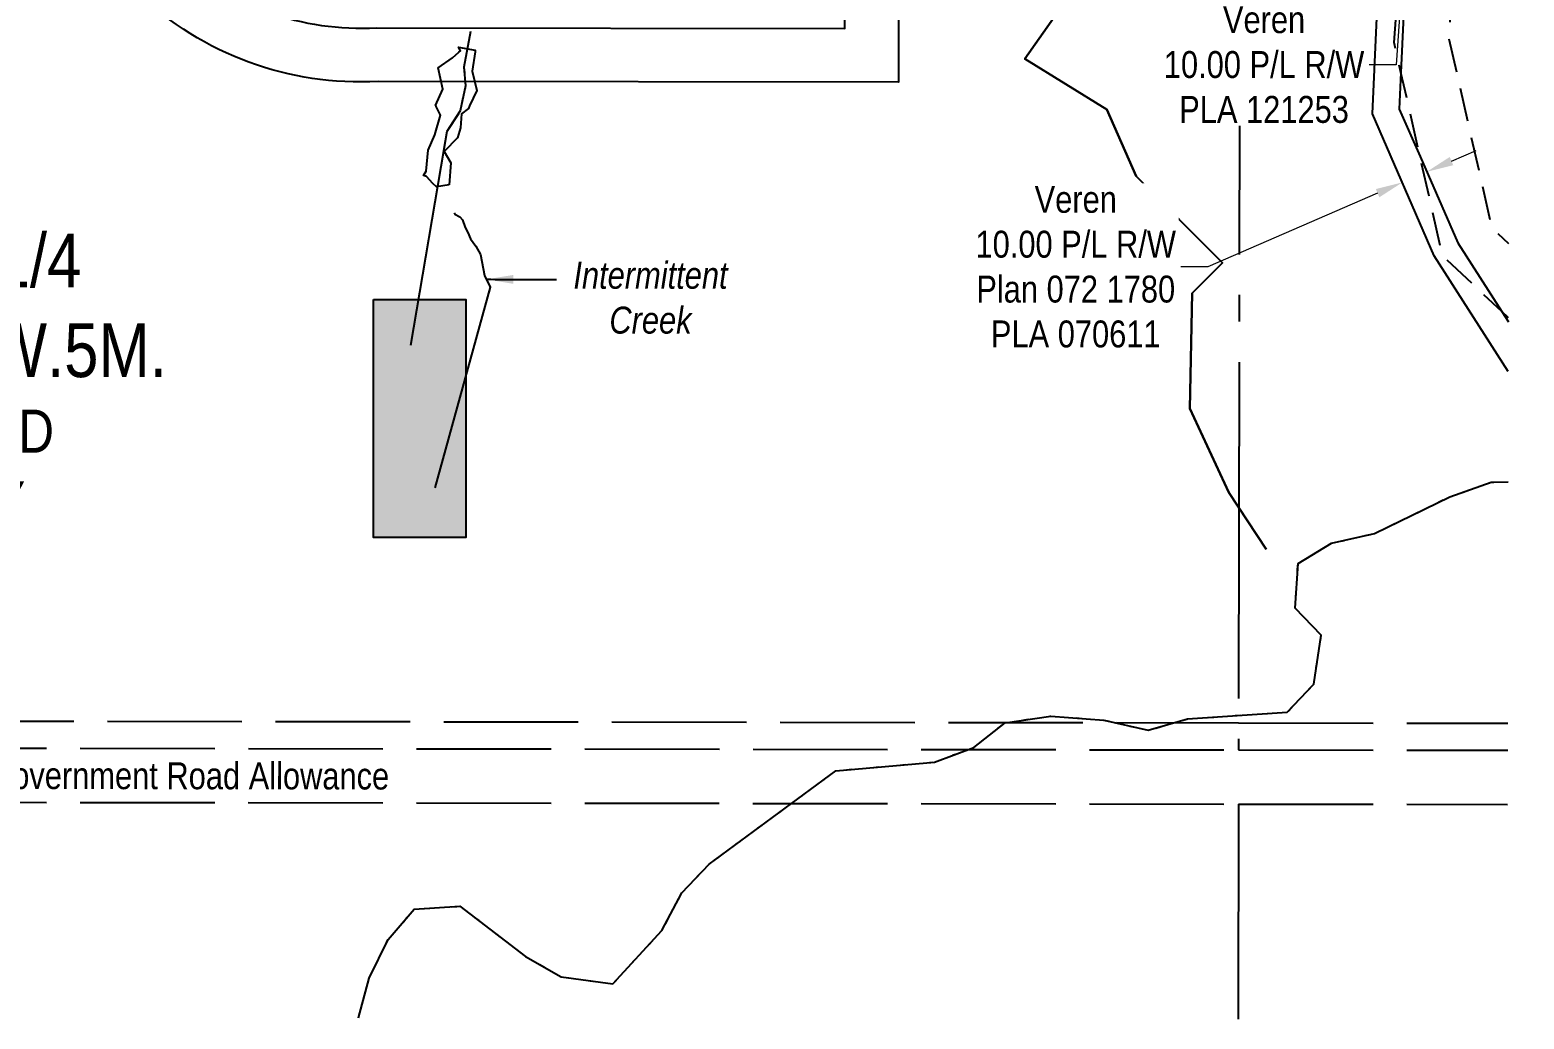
# Model space of a CAD drawing. Extents: x 491646 to 495416, y 6042083 to 6043807.
# Drawn here: x 492176 to 492731, y 6042489 to 6042856 of the extents above; entities that cross this region are included whole.
import ezdxf
from ezdxf.enums import TextEntityAlignment as Align

# ---------------------------------------------------------------- set-up
doc = ezdxf.new("R2010")
doc.units = 0
doc.header["$LTSCALE"] = 5
doc.header["$PDMODE"] = 3
doc.header["$PDSIZE"] = 3.5
for name, pattern in [('foc-ACCESSROAD', [3.75, 2.5, -1.25]), ('foc-QUARTERLINE', [33, 25, -3, 2, -3]), ('foc-TOPO-ephemeral', [6.25, 3.125, -0.625, 0.625, -0.625, 0.625, -0.625]), ('foc-UNSURVEYED', [12.5, 10, -2.5]), ('foc-WHEELTRACKS', [2, 0.4, -1.6])]:
    doc.linetypes.add(name, pattern=pattern)
doc.layers.get('Defpoints').update_dxf_attribs({"color": 9})
for name, color, linetype in [('AS-UNDERLAY-H', 141, 'Continuous'), ('C-RW', 13, 'Continuous'), ('C-SYMBOL', 7, 'Continuous'), ('F-AR', 190, 'foc-ACCESSROAD'), ('L-QSEC', 8, 'foc-QUARTERLINE'), ('L-ROAD-T', 7, 'Continuous'), ('L-UNS-T', 3, 'Continuous'), ('L-USEC', 7, 'foc-UNSURVEYED'), ('T-DRAW', 143, 'foc-TOPO-ephemeral'), ('T-WATER', 160, 'Continuous'), ('T-WATER-P3', 160, 'foc-WHEELTRACKS'), ('T-WATER-T', 170, 'Continuous'), ('WETLAND', 143, 'Continuous')]:
    doc.layers.add(name, color=color, linetype=linetype)
doc.layers.add('C-RW-T', color=13, linetype='Continuous', lineweight=9)
doc.styles.add('175L', font='ARIALN.TTF', dxfattribs={"height": 20})
doc.styles.add('80CG', font='ARIALN.TTF', dxfattribs={"height": 10})
doc.styles.add('80L', font='ARIALN.TTF', dxfattribs={"height": 10})
doc.styles.add('foc-LtypeFont', font='ARIALN.TTF', dxfattribs={"height": 7.35})
doc.linetypes.add('foc-TOPO-flowdirection-NOLINE', pattern='A,0,[">",foc-LtypeFont,S=0.3,R=0,X=0,Y=-0.945],-20,[">",foc-LtypeFont,S=0.3,R=0,X=0,Y=-0.945],0', length=20)
doc.dimstyles.new('Compass 5 000', dxfattribs={"dimscale": 5, "dimtxt": 9, "dimasz": 2, "dimexe": 0.2, "dimexo": 0.0625, "dimgap": 0.5, "dimtad": 0, "dimtih": 1, "dimtoh": 1, "dimzin": 0, "dimdsep": 46, "dimtxsty": '80CG', "dimcen": 0.1, "dimse1": 1, "dimse2": 1, "dimclrd": 256, "dimclrt": 256, "dimaunit": 1, "dimadec": 4, "dimazin": 0, "dimtfac": 0.06, "dimtofl": 0, "dimtmove": 0, "dimatfit": 1, "dimfxl": 0.2, "dimtolj": 1, "dimtzin": 0, "dimlwd": -1, "dimarcsym": 0})

# ---------------------------------------------------------------- blocks, each defined once
blk = doc.blocks.new('*D40')
at = {"layer": 'C-RW-T', "transparency": 16777216}
for p, q in [((492652.91, 6042994.35), (492653.6, 6043004.33)), ((492650.13, 6042954.35), (492646.1, 6042896.26)), ((492646.1, 6042896.26), (492636.1, 6042896.26))]:
    blk.add_line(p, q, dxfattribs=at)
for points in [[(492651.25, 6042994.47), (492654.57, 6042994.24), (492652.22, 6042984.38)], [(492648.47, 6042954.46), (492651.79, 6042954.23), (492650.82, 6042964.32)]]:
    blk.add_solid(points, dxfattribs=at)
at = {"layer": 'Defpoints', "color": 0, "transparency": 16777216}
for p in [(492620.64, 6042986.57), (492619.25, 6042966.52), (492650.82, 6042964.32)]:
    blk.add_point(p, dxfattribs=at)
at = {"layer": 'C-RW-T', "transparency": 16777216, "insert": (492596.56, 6042896.26), "char_height": 10, "attachment_point": 5, "style": '80CG', "bg_fill": 3, "box_fill_scale": 1.1, "bg_fill_color": 256, "bg_fill_true_color": 13158600, "bg_fill_transparency": 0}
blk.add_mtext('\\A1;Veren\\P20.00 P/L R/W\\PPLA 230753', dxfattribs=at)
blk = doc.blocks.new('*D41')
at = {"layer": 'C-RW-T', "transparency": 16777216}
for p, q in [((492694.01, 6043001.67), (492694.68, 6043011.65)), ((492692, 6042971.64), (492683.42, 6042843.34)), ((492683.42, 6042843.34), (492673.42, 6042843.34))]:
    blk.add_line(p, q, dxfattribs=at)
for points in [[(492692.35, 6043001.78), (492695.67, 6043001.56), (492693.34, 6042991.69)], [(492690.34, 6042971.75), (492693.66, 6042971.53), (492692.67, 6042981.62)]]:
    blk.add_solid(points, dxfattribs=at)
at = {"layer": 'Defpoints', "color": 0, "transparency": 16777216}
for p in [(492645.73, 6042994.88), (492645.06, 6042984.8), (492692.67, 6042981.62)]:
    blk.add_point(p, dxfattribs=at)
at = {"layer": 'C-RW-T', "transparency": 16777216, "insert": (492634.33, 6042843.34), "char_height": 10, "attachment_point": 5, "style": '80CG', "bg_fill": 3, "box_fill_scale": 1.1, "bg_fill_color": 256, "bg_fill_true_color": 13158600, "bg_fill_transparency": 0}
blk.add_mtext('\\A1;Veren\\P10.00 P/L R/W\\PPLA 121253', dxfattribs=at)
blk = doc.blocks.new('*D42')
at = {"layer": 'C-RW-T', "transparency": 16777216}
for p, q in [((492703.98, 6042807.54), (492713.15, 6042811.52)), ((492676.52, 6042795.63), (492613.44, 6042768.26)), ((492613.44, 6042768.26), (492603.44, 6042768.26))]:
    blk.add_line(p, q, dxfattribs=at)
for points in [[(492703.31, 6042809.07), (492704.64, 6042806.01), (492694.8, 6042803.56)], [(492675.86, 6042797.16), (492677.19, 6042794.1), (492685.7, 6042799.61)]]:
    blk.add_solid(points, dxfattribs=at)
at = {"layer": 'Defpoints', "color": 0, "transparency": 16777216}
for p in [(492685.7, 6042799.61), (492689.21, 6042791.51), (492698.32, 6042795.46)]:
    blk.add_point(p, dxfattribs=at)
at = {"layer": 'C-RW-T', "transparency": 16777216, "insert": (492564.36, 6042768.26), "char_height": 10, "attachment_point": 5, "style": '80CG', "bg_fill": 3, "box_fill_scale": 1.1, "bg_fill_color": 256, "bg_fill_true_color": 13158600, "bg_fill_transparency": 0}
blk.add_mtext('\\A1;Veren\\P10.00 P/L R/W\\PPlan 072 1780\\PPLA 070611', dxfattribs=at)

msp = doc.modelspace()

# ---------------------------------------------------------------- hatches: boundary and pattern name
at = {"layer": 'AS-UNDERLAY-H'}
h = msp.add_hatch(color=256, dxfattribs=at)
h.dxf.hatch_style = 1
h.paths.add_polyline_path([(492303.366, 6042756.128), (492337.672, 6042756.128), (492337.672, 6042667.752), (492303.366, 6042667.752)])

# ---------------------------------------------------------------- linework, layer by layer
msp.add_lwpolyline([(492303.366, 6042756.128), (492337.672, 6042756.128), (492337.672, 6042667.752), (492303.366, 6042667.752)], close=True, dxfattribs=at)
at = {"layer": 'C-RW'}
msp.add_lwpolyline([(491720.367, 6043128.173), (492198.786, 6043127.499), (492198.546, 6042957.15, 0.4328658), (492304.535, 6042857.101), (492478.537, 6042856.835), (492478.81, 6042975.454), (492448.899, 6042975.437), (492448.888, 6042995.427), (492498.839, 6042995.455), (492498.532, 6042836.805), (492305.104, 6042837.113, -0.4312586), (492178.556, 6042957.192), (492178.768, 6043107.537), (491720.333, 6043108.184)], format="xyb", dxfattribs=at)
for points in [[(492690.756, 6042959.736), (492685.204, 6042840.504), (492684.569, 6042826.875), (492692.31, 6042809.187), (492706.341, 6042777.122), (492722.689, 6042751.611), (492725.108, 6042747.836)], [(492725.079, 6042729.361), (492697.506, 6042772.391), (492674.619, 6042825.147), (492680.235, 6042948.655)]]:
    msp.add_lwpolyline(points, dxfattribs=at)
at = {"layer": 'F-AR', "flags": 128}
for points in [[(492725.11, 6042749.324), (492722.689, 6042751.611), (492700.649, 6042772.431), (492692.31, 6042809.187), (492685.204, 6042840.504), (492682.686, 6042851.602), (492690.247, 6042960.432), (492690.444, 6042963.299), (492691.845, 6042983.587), (492692.523, 6042993.481), (492694.215, 6043018.552), (492698.311, 6043078.362), (492699.909, 6043096.244), (492700.019, 6043098.405), (492700.345, 6043104.739), (492704.41, 6043181.626), (492705.412, 6043199.607), (492708.095, 6043247.087), (492708.434, 6043253.072), (492715.539, 6043377.037), (492714.153, 6043392.764), (492713.504, 6043400.123), (492706.478, 6043422.435), (492688.04, 6043476.763)], [(492730.962, 6043302.039), (492725.167, 6043198.517), (492725.115, 6043197.578), (492724.161, 6043180.537), (492724.109, 6043179.599), (492719.915, 6043104.653), (492719.492, 6043097.097), (492719.293, 6043094.16), (492718.124, 6043076.913), (492714.073, 6043017.124), (492712.42, 6042992.039), (492711.761, 6042982.042), (492710.342, 6042961.917), (492710.109, 6042958.615), (492708.535, 6042935.385), (492702.963, 6042853.182), (492718.919, 6042782.855), (492725.152, 6042776.967)]]:
    msp.add_lwpolyline(points, dxfattribs=at)
at = {"layer": 'L-QSEC'}
for p, q in [((492626.095, 6043392.897), (492624.861, 6042588.808)), ((492624.833, 6042568.691), (492624.711, 6042488.808))]:
    msp.add_line(p, q, dxfattribs=at)
at = {"layer": 'L-USEC'}
for p, q in [((491829.525, 6042600.014), (492624.877, 6042598.871)), ((492624.876, 6042598.871), (492724.879, 6042598.728)), ((491819.444, 6042589.965), (492624.862, 6042588.808)), ((492624.862, 6042588.808), (492724.864, 6042588.664)), ((491819.41, 6042569.849), (492624.833, 6042568.691)), ((492624.833, 6042568.691), (492724.833, 6042568.548))]:
    msp.add_line(p, q, dxfattribs=at)
at = {"layer": 'T-DRAW', "linetype": 'foc-TOPO-flowdirection-NOLINE', "flags": 128}
msp.add_lwpolyline([(492339.407, 6042855.716), (492337.008, 6042842.431), (492337.614, 6042835.537), (492335.629, 6042826.176), (492330.692, 6042818.528), (492317.184, 6042738.987)], dxfattribs=at)
at = {"layer": 'T-DRAW', "flags": 128}
msp.add_lwpolyline([(492339.407, 6042855.716), (492337.008, 6042842.431), (492337.614, 6042835.537), (492335.629, 6042826.176), (492330.692, 6042818.528), (492329.481, 6042811.397)], dxfattribs=at)
at = {"layer": 'T-WATER', "flags": 128}
msp.add_lwpolyline([(492635.064, 6042663.352), (492621.274, 6042684.426), (492606.773, 6042715.665), (492607.57, 6042758.494), (492618.938, 6042769.759), (492586.789, 6042801.952), (492575.915, 6042826.651), (492545.388, 6042845.574), (492562.882, 6042870.473), (492571.68, 6042911.11), (492570.353, 6042929.193), (492566.923, 6042935.449), (492561.242, 6042946.337)], dxfattribs=at)
at = {"layer": 'T-WATER', "linetype": 'foc-TOPO-flowdirection-NOLINE', "flags": 128}
for points in [[(492561.242, 6042946.337), (492566.923, 6042935.449), (492570.353, 6042929.193), (492571.68, 6042911.11), (492562.882, 6042870.473), (492545.388, 6042845.574), (492575.915, 6042826.651), (492586.789, 6042801.952), (492618.938, 6042769.759), (492607.57, 6042758.494), (492606.773, 6042715.665), (492621.274, 6042684.426), (492635.064, 6042663.352)], [(492333.384, 6042788.278), (492333.698, 6042787.84), (492335.486, 6042786.857), (492336.439, 6042785.727), (492337.535, 6042782.848), (492338.427, 6042781), (492339.421, 6042778.634), (492341.396, 6042775.977), (492343.187, 6042772.868), (492344.665, 6042764.999), (492346.816, 6042760.696), (492326.251, 6042686.211)]]:
    msp.add_lwpolyline(points, dxfattribs=at)
at = {"layer": 'T-WATER'}
msp.add_lwpolyline([(492333.384, 6042788.278), (492333.698, 6042787.84), (492335.486, 6042786.857), (492336.439, 6042785.727), (492337.535, 6042782.848), (492338.427, 6042781), (492339.421, 6042778.634), (492341.396, 6042775.977), (492343.187, 6042772.868), (492344.665, 6042764.999), (492346.816, 6042760.696), (492346.227, 6042758.561)], dxfattribs=at)
at = {"layer": 'T-WATER-P3', "flags": 128}
for points in [[(492392.318, 6042501.857), (492410.612, 6042521.698), (492418.052, 6042535.743), (492428.141, 6042546.334), (492475.266, 6042581.085), (492511.84, 6042584.297), (492526.502, 6042589.751), (492538.103, 6042598.907), (492555.13, 6042601.398), (492574.782, 6042599.895), (492591.295, 6042596.096), (492605.916, 6042600.347), (492642.945, 6042602.824), (492652.786, 6042613.184), (492655.562, 6042631.41), (492645.927, 6042641.465), (492646.964, 6042658.007), (492659.355, 6042665.579), (492675.335, 6042669.185), (492703.308, 6042682.836), (492718.75, 6042688.262), (492725.017, 6042688.42)], [(492392.318, 6042501.857), (492410.612, 6042521.698), (492418.052, 6042535.743), (492428.141, 6042546.334), (492475.266, 6042581.085), (492511.84, 6042584.297), (492526.502, 6042589.751), (492538.103, 6042598.907), (492555.13, 6042601.398), (492574.782, 6042599.895), (492591.295, 6042596.096), (492605.916, 6042600.347), (492642.945, 6042602.824), (492652.786, 6042613.184), (492655.562, 6042631.41), (492645.927, 6042641.465), (492646.964, 6042658.007), (492659.355, 6042665.579), (492675.335, 6042669.185), (492703.308, 6042682.836), (492718.75, 6042688.262), (492725.017, 6042688.42)], [(492297.819, 6042489.278), (492301.76, 6042503.981), (492308.851, 6042518.339), (492318.546, 6042529.665), (492335.523, 6042530.774), (492359.884, 6042512.055), (492373.149, 6042504.52), (492392.318, 6042501.857)], [(492297.819, 6042489.278), (492301.76, 6042503.981), (492308.851, 6042518.339), (492318.546, 6042529.665), (492335.523, 6042530.774), (492359.884, 6042512.055), (492373.149, 6042504.52), (492392.318, 6042501.857)]]:
    msp.add_lwpolyline(points, dxfattribs=at)
at = {"layer": 'T-WATER-P3', "linetype": 'foc-TOPO-flowdirection-NOLINE', "flags": 128}
for points in [[(492392.318, 6042501.857), (492410.612, 6042521.698), (492418.052, 6042535.743), (492428.141, 6042546.334), (492475.266, 6042581.085), (492511.84, 6042584.297), (492526.502, 6042589.751), (492538.103, 6042598.907), (492555.13, 6042601.398), (492574.782, 6042599.895), (492591.295, 6042596.096), (492605.916, 6042600.347), (492642.945, 6042602.824), (492652.786, 6042613.184), (492655.562, 6042631.41), (492645.927, 6042641.465), (492646.964, 6042658.007), (492659.355, 6042665.579), (492675.335, 6042669.185), (492703.308, 6042682.836), (492718.75, 6042688.262), (492725.017, 6042688.42)], [(492392.318, 6042501.857), (492410.612, 6042521.698), (492418.052, 6042535.743), (492428.141, 6042546.334), (492475.266, 6042581.085), (492511.84, 6042584.297), (492526.502, 6042589.751), (492538.103, 6042598.907), (492555.13, 6042601.398), (492574.782, 6042599.895), (492591.295, 6042596.096), (492605.916, 6042600.347), (492642.945, 6042602.824), (492652.786, 6042613.184), (492655.562, 6042631.41), (492645.927, 6042641.465), (492646.964, 6042658.007), (492659.355, 6042665.579), (492675.335, 6042669.185), (492703.308, 6042682.836), (492718.75, 6042688.262), (492725.017, 6042688.42)], [(492297.819, 6042489.278), (492301.76, 6042503.981), (492308.851, 6042518.339), (492318.546, 6042529.665), (492335.523, 6042530.774), (492359.884, 6042512.055), (492373.149, 6042504.52), (492392.318, 6042501.857)], [(492297.819, 6042489.278), (492301.76, 6042503.981), (492308.851, 6042518.339), (492318.546, 6042529.665), (492335.523, 6042530.774), (492359.884, 6042512.055), (492373.149, 6042504.52), (492392.318, 6042501.857)]]:
    msp.add_lwpolyline(points, dxfattribs=at)
at = {"layer": 'WETLAND'}
msp.add_lwpolyline([(492331.547, 6042798.765), (492326.876, 6042797.924), (492325.511, 6042799.232), (492323.134, 6042801.791), (492321.958, 6042802.222), (492323.033, 6042803.818), (492323.035, 6042803.82), (492323.72, 6042811.588), (492326.16, 6042817.352), (492328.309, 6042824.628), (492326.678, 6042827.852), (492326.482, 6042828.24), (492329.133, 6042834.21), (492327.395, 6042842.15), (492332.753, 6042845.923), (492335.081, 6042847.992), (492335.7, 6042848.543), (492335.034, 6042849.817), (492341.231, 6042848.73), (492341.14, 6042848.092), (492340.117, 6042840.981), (492341.819, 6042833.741), (492339.144, 6042828.057), (492338.689, 6042827.091), (492336.137, 6042825.058), (492335.716, 6042819.878), (492334.592, 6042816.135), (492329.696, 6042811.056), (492332.19, 6042806.952), (492331.547, 6042798.765)], close=True, dxfattribs=at)

# ---------------------------------------------------------------- texts
at = {"layer": 'C-SYMBOL', "color": 3, "insert": (492117.815, 6042780.635), "char_height": 20, "width": 215.98445, "attachment_point": 2, "style": '175L', "bg_fill": 2}
msp.add_mtext('Theor. S.W.1/4\\PSec. 16-64-21-W.5M.', dxfattribs=at)
at = {"layer": 'L-ROAD-T', "style": '80L'}
msp.add_text('Theoretic Government Road Allowance', height=10, rotation=359.91953, dxfattribs=at).set_placement((492209.288, 6042579.237), align=Align.MIDDLE_CENTER)
at = {"layer": 'T-WATER-T', "insert": (492377.423, 6042770.128), "char_height": 10, "attachment_point": 1, "style": '80L'}
msp.add_mtext_dynamic_manual_height_columns('\\pxqc;{\\fArial Narrow|b0|i1|c0|p34;Intermittent\\PCreek}', width=57.8558, gutter_width=50, heights=[0], dxfattribs=at)

# ---------------------------------------------------------------- leaders
at = {"layer": 'T-WATER-T', "path_type": 1}
msp.add_leader([(492345.354, 6042763.621), (492371.399, 6042763.561)], dimstyle='Compass 5 000', override={"dimgap": 0.5, "dimtad": 0}, dxfattribs=at)

# ---------------------------------------------------------------- next in the draw order: texts
at = {"layer": 'L-UNS-T', "color": 3, "insert": (492121.084, 6042693.786), "char_height": 16, "attachment_point": 5, "style": '80L', "bg_fill": 3, "box_fill_scale": 1.15, "bg_fill_color": 256, "bg_fill_true_color": 256, "bg_fill_transparency": 0}
msp.add_mtext_dynamic_manual_height_columns('\\pxqc;UNSURVEYED TERRITORY', width=126.41375, gutter_width=47.5, heights=[0], dxfattribs=at)

# ---------------------------------------------------------------- next in the draw order: dimensions: what is measured, and where the dimension line sits
at = {"layer": 'C-RW-T'}
dim = msp.add_linear_dim(base=(492650.824, 6042964.323), p1=(492620.641, 6042986.57), p2=(492619.248, 6042966.517), angle=266.02645, text='Veren\\P20.00 P/L R/W\\PPLA 230753', dimstyle='Compass 5 000', override={"dimtfill": 1}, dxfattribs=at)
dim.commit()
dim.dimension.update_dxf_attribs({"geometry": '*D40', "text_midpoint": (492596.559, 6042896.26), "dimtype": 161})

# ---------------------------------------------------------------- next in the draw order: dimensions: what is measured, and where the dimension line sits
dim = msp.add_linear_dim(base=(492692.668, 6042981.617), p1=(492645.73, 6042994.88), p2=(492645.056, 6042984.802), angle=266.17254, text='Veren\\P10.00 P/L R/W\\PPLA 121253', dimstyle='Compass 5 000', override={"dimtfill": 1}, dxfattribs=at)
dim.commit()
dim.dimension.update_dxf_attribs({"geometry": '*D41', "text_midpoint": (492634.335, 6042843.339), "dimtype": 161})

# ---------------------------------------------------------------- next in the draw order: dimensions: what is measured, and where the dimension line sits
at = {"layer": 'C-RW-T', "color": 4}
dim = msp.add_linear_dim(base=(492685.699, 6042799.607), p1=(492698.315, 6042795.463), p2=(492689.21, 6042791.513), angle=203.45159, text='Veren\\P10.00 P/L R/W\\PPlan 072 1780\\PPLA 070611', dimstyle='Compass 5 000', override={"dimtfill": 1}, dxfattribs=at)
dim.commit()
dim.dimension.update_dxf_attribs({"geometry": '*D42', "text_midpoint": (492564.356, 6042768.26), "dimtype": 161})

doc.saveas('drawing.dxf')
